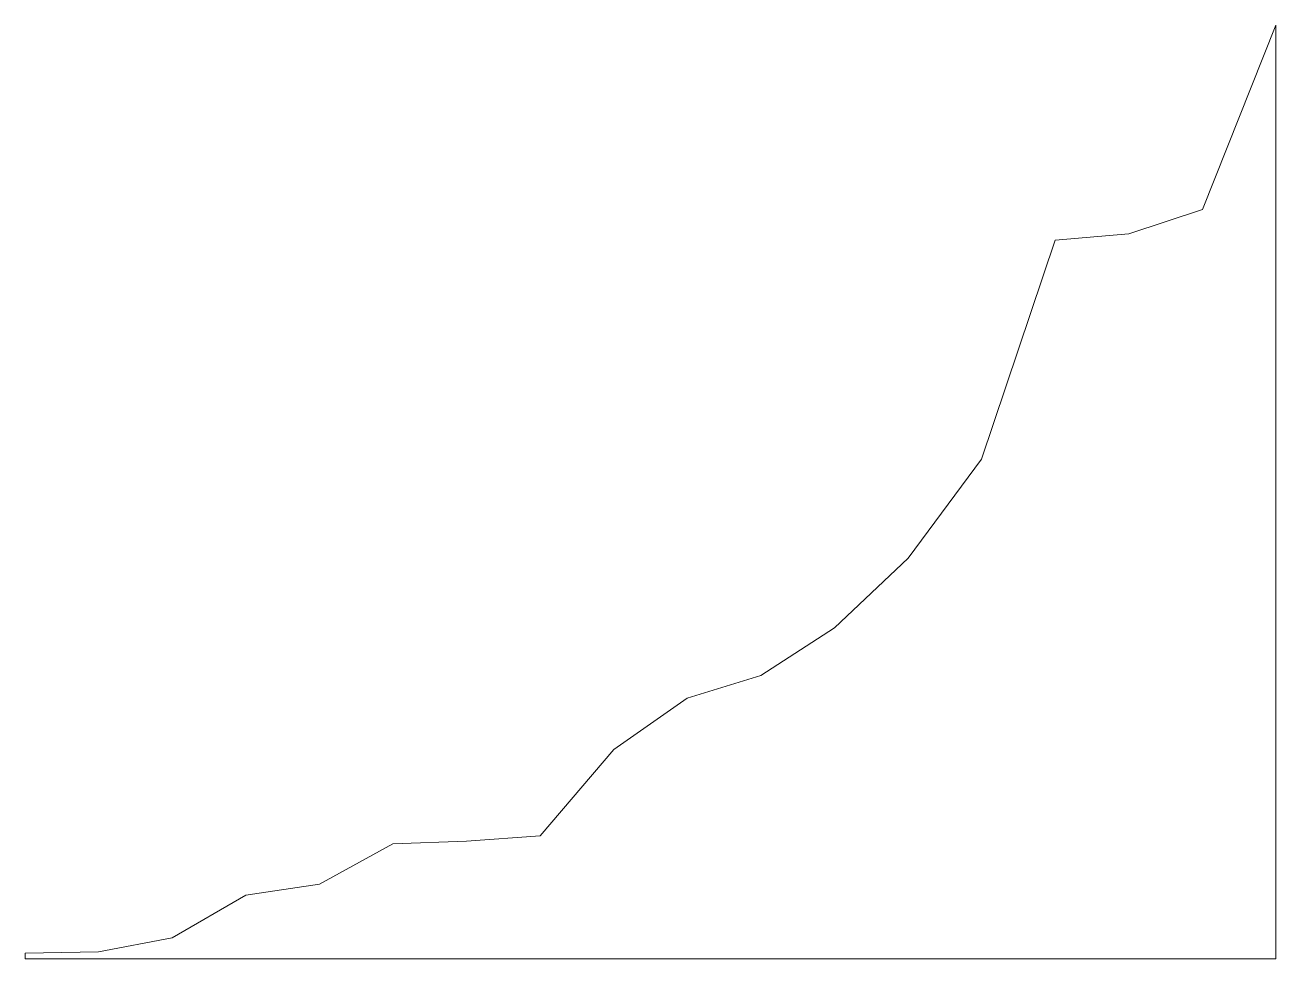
# Model space of a CAD drawing. Header units: inches. Extents: x 0.1 to 23.9, y 0.1 to 17.9.
import ezdxf

# ---------------------------------------------------------------- set-up
doc = ezdxf.new("R2010")
doc.units = ezdxf.units.IN
doc.header["$MEASUREMENT"] = 0
doc.layers.add('Layer 1', color=7, linetype='Continuous', lineweight=0)

msp = doc.modelspace()

# ---------------------------------------------------------------- linework, layer by layer
at = {"layer": 'Layer 1', "color": 175, "lineweight": 0, "true_color": 0x3953a4}
msp.add_open_spline([(0.139, 0.139), (0.139, 0.139), (0.139, 0.249), (0.139, 0.249), (0.139, 0.249), (1.534, 0.272), (1.534, 0.272), (1.534, 0.272), (2.93, 0.542), (2.93, 0.542), (2.93, 0.542), (4.325, 1.351), (4.325, 1.351), (4.325, 1.351), (5.721, 1.556), (5.721, 1.556), (5.721, 1.556), (7.116, 2.324), (7.116, 2.324), (7.116, 2.324), (8.511, 2.374), (8.511, 2.374), (8.511, 2.374), (9.907, 2.478), (9.907, 2.478), (9.907, 2.478), (11.302, 4.111), (11.302, 4.111), (11.302, 4.111), (12.698, 5.091), (12.698, 5.091), (12.698, 5.091), (14.093, 5.521), (14.093, 5.521), (14.093, 5.521), (15.489, 6.425), (15.489, 6.425), (15.489, 6.425), (16.884, 7.743), (16.884, 7.743), (16.884, 7.743), (18.279, 9.622), (18.279, 9.622), (18.279, 9.622), (19.675, 13.778), (19.675, 13.778), (19.675, 13.778), (21.07, 13.897), (21.07, 13.897), (21.07, 13.897), (22.466, 14.358), (22.466, 14.358), (22.466, 14.358), (23.861, 17.861), (23.861, 17.861), (23.861, 17.861), (23.861, 0.139), (23.861, 0.139), (23.861, 0.139), (0.139, 0.139), (0.139, 0.139)], degree=3, knots=[0, 0, 0, 0, 1, 1, 1, 2, 2, 2, 3, 3, 3, 4, 4, 4, 5, 5, 5, 6, 6, 6, 7, 7, 7, 8, 8, 8, 9, 9, 9, 10, 10, 10, 11, 11, 11, 12, 12, 12, 13, 13, 13, 14, 14, 14, 15, 15, 15, 16, 16, 16, 17, 17, 17, 18, 18, 18, 19, 19, 19, 20, 20, 20, 20], dxfattribs=at)

doc.saveas('drawing.dxf')
